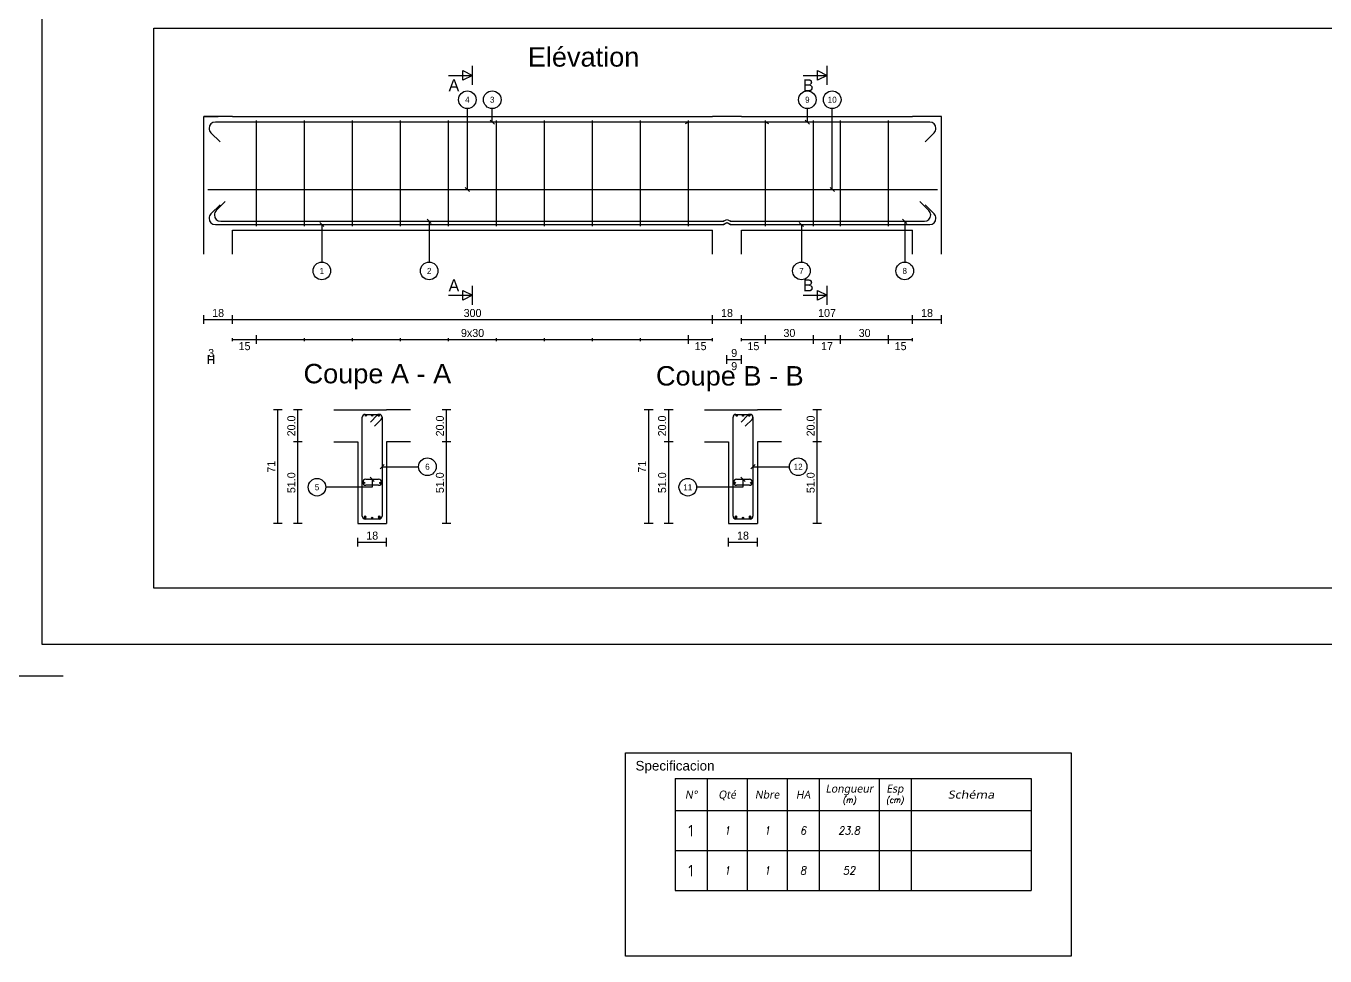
# Model space of a CAD drawing. Header units: metres. Extents: x -5618 to 118954, y -306 to 4637.
# Drawn here: x 93327 to 94139, y 429 to 1010 of the extents above; entities that cross this region are included whole.
import ezdxf
from ezdxf.enums import TextEntityAlignment as Align

# ---------------------------------------------------------------- set-up
doc = ezdxf.new("R2010")
doc.units = ezdxf.units.M
for name, color, linetype in [('1', 7, 'Continuous'), ('104', 7, 'Continuous'), ('173', 7, 'Continuous'), ('5', 7, 'Continuous'), ('6', 7, 'Continuous'), ('7', 7, 'Continuous'), ('GO-FER-HA', 140, 'Continuous'), ('GO-TEXTE', 9, 'Continuous'), ('GO-TEXTE-FER', 3, 'Continuous')]:
    doc.layers.add(name, color=color, linetype=linetype)
doc.styles.add('ARIAL', font='ARIAL.TTF')
doc.styles.add('Tableau', font='romans.shx', dxfattribs={"width": 0.9, "oblique": 10})
doc.styles.add('Tableau2', font='trebuc.TTF', dxfattribs={"width": 0.9, "oblique": 10})

# ---------------------------------------------------------------- blocks, each defined once
blk = doc.blocks.new('Désignation')
at = {"layer": 'GO-TEXTE-FER'}
for p, q in [((0, 0.8), (8.9, 0.8)), ((0, 0.8), (0, 0)), ((0.8, 0.8), (0.8, 0)), ((1.8, 0.8), (1.8, 0)), ((2.8, 0.8), (2.8, 0)), ((3.6, 0.8), (3.6, 0)), ((5.1, 0.8), (5.1, 0)), ((5.9, 0.8), (5.9, 0)), ((8.9, 0.8), (8.9, 0)), ((0, 0), (8.9, 0))]:
    blk.add_line(p, q, dxfattribs=at)
at = {"layer": 'GO-TEXTE-FER', "style": 'Tableau2', "oblique": 10}
for s, p in [('Longueur', (4.356, 0.55)), ('Esp', (5.494, 0.55)), ('N°', (0.4, 0.4)), ('Qté', (1.3, 0.4)), ('Nbre', (2.3, 0.4)), ('HA', (3.2, 0.4))]:
    blk.add_text(s, height=0.2, dxfattribs=at).set_placement(p, align=Align.MIDDLE_CENTER)
at = {"layer": 'GO-TEXTE-FER', "color": 7, "style": 'Tableau', "oblique": 10, "width": 0.9}
for s, p in [('(m)', (4.356, 0.265)), ('(cm)', (5.494, 0.265))]:
    blk.add_text(s, height=0.15, dxfattribs=at).set_placement(p, align=Align.MIDDLE_CENTER)
at = {"layer": 'GO-TEXTE-FER', "style": 'Tableau2', "oblique": 10, "width": 1.2}
blk.add_text('Schéma', height=0.2, dxfattribs=at).set_placement((7.4, 0.4), align=Align.MIDDLE_CENTER)
blk = doc.blocks.new('Spécial')
at = {"layer": 'GO-TEXTE-FER'}
for p, q in [((0, 0), (0, -1)), ((0, 0), (8.9, 0)), ((0.8, 0), (0.8, -1)), ((1.8, 0), (1.8, -1)), ((2.8, 0), (2.8, -1)), ((3.6, 0), (3.6, -1)), ((5.1, 0), (5.1, -1)), ((5.9, 0), (5.9, -1)), ((8.9, 0), (8.9, -1)), ((0, -1), (8.9, -1))]:
    blk.add_line(p, q, dxfattribs=at)
at = {"layer": 'GO-TEXTE-FER', "style": 'Tableau2', "width": 0.9}
blk.add_attdef('NUMERO', text='', height=0.28, dxfattribs=at).set_placement((0.4, -0.5), align=Align.MIDDLE_CENTER)
at = {"layer": 'GO-TEXTE-FER', "style": 'Tableau', "oblique": 10, "width": 0.9}
for tag, p in [('QUANTITE', (1.3, -0.5)), ('NOMBRE', (2.3, -0.5)), ('NUANCE', (3.2, -0.5)), ('LONGUEUR', (4.35, -0.5)), ('ESPACEMENTS', (5.5, -0.5))]:
    blk.add_attdef(tag, text='', height=0.2, dxfattribs=at).set_placement(p, align=Align.MIDDLE_CENTER)

msp = doc.modelspace()

# ---------------------------------------------------------------- linework, layer by layer
for points in [[(93336.93, 1573.71), (93336.93, 623.81), (94696.79, 623.81), (94696.79, 1573.71)], [(93701.54, 555.86), (93980.07, 555.86), (93980.07, 428.93), (93701.54, 428.93)]]:
    msp.add_lwpolyline(points, close=True)
msp.add_lwpolyline([(93350.26, 603.81), (93316.93, 603.81), (93316.93, 637.14)])
at = {"layer": '1', "color": 1}
for points in [[(93440.5, 908.13), (93765, 908.13)], [(93765, 908.13), (93896.5, 908.13)], [(93448.2, 898.55), (93442.54, 892.9)], [(93451.5, 900.6), (93445.84, 894.95)], [(93891.16, 894.95), (93885.5, 900.6)], [(93894.46, 892.9), (93888.8, 898.55)], [(93441.4, 890.14), (93441.4, 890.14)], [(93444.7, 892.19), (93444.7, 892.19)], [(93445.3, 886.24), (93762.81, 886.24)], [(93448.6, 888.29), (93762.81, 888.29)], [(93762.81, 888.29), (93764.8, 889.44)], [(93762.81, 886.24), (93764.8, 887.39)], [(93765.2, 889.44), (93767.19, 888.29)], [(93765.2, 887.39), (93767.19, 886.24)], [(93767.19, 888.29), (93888.4, 888.29)], [(93767.19, 886.24), (93891.7, 886.24)], [(93892.3, 892.19), (93892.3, 892.19)], [(93895.6, 890.14), (93895.6, 890.14)], [(93537.39, 725.1), (93537.39, 725.1)], [(93539.29, 727), (93547.29, 727)], [(93544.29, 723.2), (93539.29, 723.2)], [(93547.29, 723.2), (93542.29, 723.2)], [(93549.19, 725.1), (93549.19, 725.1)], [(93769.09, 725.1), (93769.09, 725.1)], [(93770.99, 727), (93778.99, 727)], [(93775.99, 723.2), (93770.99, 723.2)], [(93778.99, 723.2), (93773.99, 723.2)], [(93780.89, 725.1), (93780.89, 725.1)]]:
    msp.add_lwpolyline(points, dxfattribs=at)
for centre in [(93538.19, 724.7), (93548.39, 724.7), (93769.89, 724.7), (93780.09, 724.7), (93538.89, 703.62), (93538.89, 702.82), (93543.29, 702.82), (93547.69, 703.62), (93547.69, 702.82), (93770.59, 703.62), (93770.59, 702.82), (93774.99, 702.82), (93779.39, 703.62), (93779.39, 702.82)]:
    msp.add_circle(centre, 0.4, dxfattribs=at)
for centre, radius, start, end in [((93448.6, 892.19), 3.9, 135, 180), ((93888.4, 892.19), 3.9, 0, 45), ((93445.3, 890.14), 3.9, 135, 180), ((93445.3, 890.14), 3.9, 180, 270), ((93448.6, 892.19), 3.9, 180, 270), ((93888.4, 892.19), 3.9, 270, 0), ((93891.7, 890.14), 3.9, 270, 0), ((93891.7, 890.14), 3.9, 0, 45), ((93539.29, 725.1), 1.9, 90, 180), ((93539.29, 725.1), 1.9, 180, 270), ((93547.29, 725.1), 1.9, 0, 90), ((93547.29, 725.1), 1.9, 270, 0), ((93770.99, 725.1), 1.9, 90, 180), ((93770.99, 725.1), 1.9, 180, 270), ((93778.99, 725.1), 1.9, 0, 90), ((93778.99, 725.1), 1.9, 270, 0)]:
    msp.add_arc(centre, radius, start, end, dxfattribs=at)
for p in [(93762.81, 888.29), (93762.81, 886.24), (93767.19, 888.29), (93767.19, 886.24)]:
    msp.add_point(p, dxfattribs=at)
at = {"layer": '104', "color": 104}
for points in [[(93606, 979.48), (93600, 976.48), (93600, 982.48), (93606, 979.48)], [(93827.5, 979.48), (93821.5, 976.48), (93821.5, 982.48), (93827.5, 979.48)], [(93606, 841.98), (93600, 838.98), (93600, 844.98), (93606, 841.98)], [(93827.5, 841.98), (93821.5, 838.98), (93821.5, 844.98), (93827.5, 841.98)]]:
    msp.add_lwpolyline(points, close=True, dxfattribs=at)
for points in [[(93606, 973.48), (93606, 985.48)], [(93827.5, 973.48), (93827.5, 985.48)], [(93591, 979.48), (93606, 979.48)], [(93812.5, 979.48), (93827.5, 979.48)], [(93606, 835.98), (93606, 847.98)], [(93827.5, 835.98), (93827.5, 847.98)], [(93591, 841.98), (93606, 841.98)], [(93812.5, 841.98), (93827.5, 841.98)]]:
    msp.add_lwpolyline(points, dxfattribs=at)
at = {"layer": '173', "color": 173}
for points in [[(93789.09, 950.23), (93445.3, 950.23)], [(93471, 885.24), (93471, 951.23)], [(93501, 885.24), (93501, 951.23)], [(93531, 885.24), (93531, 951.23)], [(93561, 885.24), (93561, 951.23)], [(93591, 885.24), (93591, 951.23)], [(93621, 885.24), (93621, 951.23)], [(93651, 885.24), (93651, 951.23)], [(93681, 885.24), (93681, 951.23)], [(93711, 885.24), (93711, 951.23)], [(93740.91, 950.23), (93738.93, 949.08)], [(93891.7, 950.23), (93740.91, 950.23)], [(93741, 885.24), (93741, 951.23)], [(93789, 885.24), (93789, 951.23)], [(93791.07, 949.08), (93789.09, 950.23)], [(93819, 885.24), (93819, 951.23)], [(93836, 885.24), (93836, 951.23)], [(93866, 885.24), (93866, 951.23)], [(93441.4, 946.33), (93441.4, 946.33)], [(93442.54, 943.57), (93448.2, 937.91)], [(93888.8, 937.91), (93894.46, 943.57)], [(93895.6, 946.33), (93895.6, 946.33)], [(93537.09, 703.92), (93537.09, 765.7)], [(93538.89, 767.5), (93547.69, 767.5)], [(93542.17, 762.73), (93546.41, 766.98)], [(93548.96, 764.43), (93544.72, 760.19)], [(93547.69, 767.5), (93547.69, 767.5)], [(93549.49, 765.7), (93549.49, 703.92)], [(93549.49, 765.7), (93549.49, 765.7)], [(93768.79, 703.92), (93768.79, 765.7)], [(93770.59, 767.5), (93779.39, 767.5)], [(93773.87, 762.73), (93778.11, 766.98)], [(93780.66, 764.43), (93776.42, 760.19)], [(93779.39, 767.5), (93779.39, 767.5)], [(93781.19, 765.7), (93781.19, 703.92)], [(93781.19, 765.7), (93781.19, 765.7)], [(93547.69, 702.12), (93538.89, 702.12)], [(93779.39, 702.12), (93770.59, 702.12)]]:
    msp.add_lwpolyline(points, dxfattribs=at)
for centre in [(93539.29, 766.8), (93543.29, 766.8), (93547.29, 766.8), (93770.99, 766.8), (93774.99, 766.8), (93778.99, 766.8)]:
    msp.add_circle(centre, 0.4, dxfattribs=at)
for centre, radius, start, end in [((93445.3, 946.33), 3.9, 90, 180), ((93891.7, 946.33), 3.9, 0, 90), ((93445.3, 946.33), 3.9, 180, 225), ((93891.7, 946.33), 3.9, 315, 0), ((93538.89, 765.7), 1.8, 90, 180), ((93547.69, 765.7), 1.8, 90, 135), ((93547.69, 765.7), 1.8, 0, 90), ((93547.69, 765.7), 1.8, 315, 0), ((93770.59, 765.7), 1.8, 90, 180), ((93779.39, 765.7), 1.8, 90, 135), ((93779.39, 765.7), 1.8, 0, 90), ((93779.39, 765.7), 1.8, 315, 0), ((93538.89, 703.92), 1.8, 180, 270), ((93547.69, 703.92), 1.8, 270, 0), ((93770.59, 703.92), 1.8, 180, 270), ((93779.39, 703.92), 1.8, 270, 0)]:
    msp.add_arc(centre, radius, start, end, dxfattribs=at)
for p in [(93740.91, 950.23), (93789.09, 950.23)]:
    msp.add_point(p, dxfattribs=at)
at = {"layer": '5', "color": 5}
for points in [[(93438, 824.06), (93438, 829.56)], [(93456, 824.06), (93456, 829.56)], [(93756, 824.06), (93756, 829.56)], [(93774, 824.06), (93774, 829.56)], [(93881, 824.06), (93881, 829.56)], [(93899, 824.06), (93899, 829.56)], [(93438, 826.81), (93456, 826.81)], [(93456, 826.81), (93756, 826.81)], [(93756, 826.81), (93774, 826.81)], [(93774, 826.81), (93881, 826.81)], [(93881, 826.81), (93899, 826.81)], [(93456, 813.39), (93456, 815.23)], [(93456, 814.31), (93471, 814.31)], [(93471, 811.56), (93471, 817.06)], [(93471, 813.39), (93471, 815.23)], [(93471, 814.31), (93501, 814.31)], [(93471, 814.31), (93741, 814.31)], [(93501, 813.39), (93501, 815.23)], [(93501, 814.31), (93531, 814.31)], [(93531, 813.39), (93531, 815.23)], [(93531, 814.31), (93561, 814.31)], [(93561, 813.39), (93561, 815.23)], [(93561, 814.31), (93591, 814.31)], [(93591, 813.39), (93591, 815.23)], [(93591, 814.31), (93621, 814.31)], [(93621, 813.39), (93621, 815.23)], [(93621, 814.31), (93651, 814.31)], [(93651, 813.39), (93651, 815.23)], [(93651, 814.31), (93681, 814.31)], [(93681, 813.39), (93681, 815.23)], [(93681, 814.31), (93711, 814.31)], [(93711, 813.39), (93711, 815.23)], [(93711, 814.31), (93741, 814.31)], [(93741, 811.56), (93741, 817.06)], [(93741, 813.39), (93741, 815.23)], [(93741, 814.31), (93756, 814.31)], [(93756, 813.39), (93756, 815.23)], [(93774, 813.39), (93774, 815.23)], [(93774, 814.31), (93789, 814.31)], [(93789, 811.56), (93789, 817.06)], [(93789, 813.39), (93789, 815.23)], [(93789, 814.31), (93819, 814.31)], [(93819, 811.56), (93819, 817.06)], [(93819, 813.39), (93819, 815.23)], [(93819, 814.31), (93836, 814.31)], [(93836, 811.56), (93836, 817.06)], [(93836, 813.39), (93836, 815.23)], [(93836, 814.31), (93866, 814.31)], [(93866, 811.56), (93866, 817.06)], [(93866, 813.39), (93866, 815.23)], [(93866, 814.31), (93881, 814.31)], [(93881, 813.39), (93881, 815.23)], [(93441, 799.06), (93441, 804.56)], [(93444.3, 799.06), (93444.3, 804.56)], [(93765, 799.06), (93765, 804.56)], [(93774, 799.06), (93774, 804.56)], [(93441, 801.81), (93444.3, 801.81)], [(93765, 801.81), (93774, 801.81)], [(93487.12, 770.3), (93481.62, 770.3)], [(93484.37, 699.3), (93484.37, 770.3)], [(93499.62, 770.3), (93494.12, 770.3)], [(93496.87, 750.3), (93496.87, 770.3)], [(93592.45, 770.3), (93586.95, 770.3)], [(93589.7, 750.3), (93589.7, 770.3)], [(93718.82, 770.3), (93713.32, 770.3)], [(93716.07, 699.3), (93716.07, 770.3)], [(93731.32, 770.3), (93725.82, 770.3)], [(93728.57, 750.3), (93728.57, 770.3)], [(93824.15, 770.3), (93818.65, 770.3)], [(93821.4, 750.3), (93821.4, 770.3)], [(93499.62, 750.3), (93494.12, 750.3)], [(93496.87, 699.3), (93496.87, 750.3)], [(93592.45, 750.3), (93586.95, 750.3)], [(93589.7, 699.3), (93589.7, 750.3)], [(93731.32, 750.3), (93725.82, 750.3)], [(93728.57, 699.3), (93728.57, 750.3)], [(93824.15, 750.3), (93818.65, 750.3)], [(93821.4, 699.3), (93821.4, 750.3)], [(93487.12, 699.3), (93481.62, 699.3)], [(93499.62, 699.3), (93494.12, 699.3)], [(93592.45, 699.3), (93586.95, 699.3)], [(93718.82, 699.3), (93713.32, 699.3)], [(93731.32, 699.3), (93725.82, 699.3)], [(93824.15, 699.3), (93818.65, 699.3)], [(93534.29, 684.89), (93534.29, 690.39)], [(93552.29, 684.89), (93552.29, 690.39)], [(93765.99, 684.89), (93765.99, 690.39)], [(93783.99, 684.89), (93783.99, 690.39)], [(93534.29, 687.64), (93552.29, 687.64)], [(93765.99, 687.64), (93783.99, 687.64)]]:
    msp.add_lwpolyline(points, dxfattribs=at)
at = {"layer": '6', "color": 6}
for points in [[(93602.75, 908.13), (93602.75, 958.73)], [(93618.29, 950.23), (93618.29, 958.73)], [(93815.21, 950.23), (93815.21, 958.73)], [(93830.75, 908.13), (93830.75, 958.73)], [(93616.96, 951.55), (93619.61, 948.9)], [(93813.89, 951.55), (93816.54, 948.9)], [(93601.42, 909.45), (93604.08, 906.8)], [(93829.42, 909.45), (93832.08, 906.8)], [(93513.13, 884.91), (93510.48, 887.57)], [(93511.81, 886.24), (93511.81, 862.73)], [(93580.23, 886.96), (93577.57, 889.62)], [(93578.9, 888.29), (93578.9, 862.73)], [(93812.85, 884.91), (93810.19, 887.57)], [(93811.52, 886.24), (93811.52, 862.73)], [(93877.39, 886.96), (93874.73, 889.62)], [(93876.06, 888.29), (93876.06, 862.73)], [(93550.81, 736.14), (93548.16, 733.49)], [(93549.49, 734.81), (93572.29, 734.81)], [(93782.51, 736.14), (93779.86, 733.49)], [(93781.19, 734.81), (93803.99, 734.81)], [(93544.61, 725.68), (93541.96, 728.33)], [(93543.29, 727), (93543.29, 722)], [(93776.31, 725.68), (93773.66, 728.33)], [(93774.99, 727), (93774.99, 722)], [(93543.29, 722), (93514.29, 722)], [(93774.99, 722), (93745.99, 722)]]:
    msp.add_lwpolyline(points, dxfattribs=at)
for centre in [(93602.75, 964.23), (93618.29, 964.23), (93815.21, 964.23), (93830.75, 964.23), (93511.81, 857.23), (93578.9, 857.23), (93811.52, 857.23), (93876.06, 857.23), (93577.79, 734.81), (93809.49, 734.81), (93508.79, 722), (93740.49, 722)]:
    msp.add_circle(centre, 5.5, dxfattribs=at)
at = {"layer": '7', "color": 7}
for points in [[(93456, 953.73), (93438, 953.73)], [(93438, 867.73), (93438, 953.73)], [(93438, 953.73), (93447, 953.73)], [(93456, 953.73), (93756, 953.73)], [(93774, 953.73), (93756, 953.73)], [(93774, 953.73), (93881, 953.73)], [(93899, 953.73), (93881, 953.73)], [(93899, 953.73), (93890, 953.73)], [(93899, 867.73), (93899, 953.73)], [(93438, 867.73), (93438, 882.73)], [(93456, 882.73), (93756, 882.73)], [(93456, 867.73), (93456, 882.73)], [(93756, 867.73), (93756, 882.73)], [(93774, 882.73), (93881, 882.73)], [(93774, 867.73), (93774, 882.73)], [(93881, 867.73), (93881, 882.73)], [(93899, 867.73), (93899, 882.73)], [(93519.29, 770.3), (93534.29, 770.3)], [(93534.29, 770.3), (93552.29, 770.3)], [(93567.29, 770.3), (93552.29, 770.3)], [(93750.99, 770.3), (93765.99, 770.3)], [(93765.99, 770.3), (93783.99, 770.3)], [(93798.99, 770.3), (93783.99, 770.3)], [(93519.29, 750.3), (93534.29, 750.3)], [(93534.29, 750.3), (93534.29, 699.3)], [(93567.29, 750.3), (93552.29, 750.3)], [(93552.29, 750.3), (93552.29, 699.3)], [(93750.99, 750.3), (93765.99, 750.3)], [(93765.99, 750.3), (93765.99, 699.3)], [(93798.99, 750.3), (93783.99, 750.3)], [(93783.99, 750.3), (93783.99, 699.3)], [(93534.29, 699.3), (93552.29, 699.3)], [(93765.99, 699.3), (93783.99, 699.3)]]:
    msp.add_lwpolyline(points, dxfattribs=at)
at = {"layer": 'GO-TEXTE-FER'}
msp.add_lwpolyline([(93406.85, 1008.9), (94279.34, 1008.9), (94279.34, 658.95), (93406.85, 658.95)], close=True, dxfattribs=at)

# ---------------------------------------------------------------- block references
at = {"layer": 'GO-FER-HA', "xscale": 25, "yscale": 25, "zscale": 25}
msp.add_blockref('Désignation', (93732.58, 519.85), dxfattribs=at)
at = {"layer": 'GO-FER-HA', "xscale": 24.99585865624249, "yscale": 24.99585865560221, "zscale": 24.9958586556}
for p, values in [((93732.58, 519.85), {'NUMERO': '1', 'QUANTITE': '1', 'NOMBRE': '1', 'NUANCE': '6', 'LONGUEUR': '23.8'}), ((93732.58, 494.85), {'NUMERO': '1', 'QUANTITE': '1', 'NOMBRE': '1', 'NUANCE': '8', 'LONGUEUR': '52'})]:
    msp.add_blockref('Spécial', p, dxfattribs=at).add_auto_attribs(values)

# ---------------------------------------------------------------- texts
at = {"style": 'ARIAL'}
for s, height, p in [('Elévation', 12.129, (93675.38, 991)), ('Coupe A - A', 12.1293, (93546.52, 793.02)), ('Coupe B - B', 12.1293, (93766.76, 791.64))]:
    msp.add_text(s, height=height, dxfattribs=at).set_placement(p, align=Align.MIDDLE_CENTER)
at = {"layer": '104', "color": 104}
for s, p in [('A', (93591, 977.03)), ('B', (93812.5, 977.03))]:
    msp.add_text(s, height=7.5, dxfattribs=at).set_placement(p, align=Align.TOP_LEFT)
for s, p in [('A', (93591, 844.42)), ('B', (93812.5, 844.42))]:
    msp.add_text(s, height=7.5, dxfattribs=at).set_placement(p)
at = {"layer": '5', "color": 5}
for s, p in [('18', (93447, 828.43)), ('300', (93606, 828.43)), ('18', (93765, 828.43)), ('107', (93827.5, 828.43)), ('18', (93890, 828.43)), ('9x30', (93606, 815.93)), ('30', (93804, 815.93)), ('30', (93851, 815.93)), ('3', (93442.65, 803.43)), ('9', (93769.5, 803.43)), ('18', (93543.29, 689.26)), ('18', (93774.99, 689.26))]:
    msp.add_text(s, height=5, dxfattribs=at).set_placement(p, align=Align.CENTER)
for s, p in [('15', (93463.5, 812.69)), ('15', (93748.5, 812.69)), ('15', (93781.5, 812.69)), ('17', (93827.5, 812.69)), ('15', (93873.5, 812.69)), ('9', (93769.5, 800.19))]:
    msp.add_text(s, height=5, dxfattribs=at).set_placement(p, align=Align.TOP_CENTER)
for s, p in [('20.0', (93495.25, 760.3)), ('20.0', (93588.08, 760.3)), ('20.0', (93726.95, 760.3)), ('20.0', (93819.78, 760.3)), ('71', (93482.75, 734.8)), ('51.0', (93495.25, 724.8)), ('51.0', (93588.08, 724.8)), ('71', (93714.45, 734.8)), ('51.0', (93726.95, 724.8)), ('51.0', (93819.78, 724.8))]:
    msp.add_text(s, height=5, rotation=90, dxfattribs=at).set_placement(p, align=Align.CENTER)
at = {"layer": '6', "color": 6}
for s, p in [('4', (93602.75, 964.23)), ('3', (93618.29, 964.23)), ('9', (93815.21, 964.23)), ('10', (93830.75, 964.23)), ('1', (93511.81, 857.23)), ('2', (93578.9, 857.23)), ('7', (93811.52, 857.23)), ('8', (93876.06, 857.23)), ('6', (93577.79, 734.81)), ('12', (93809.49, 734.81)), ('5', (93508.79, 722)), ('11', (93740.49, 722))]:
    msp.add_text(s, height=3.75, dxfattribs=at).set_placement(p, align=Align.MIDDLE_CENTER)
at = {"layer": 'GO-TEXTE', "lineweight": -3, "style": 'ARIAL'}
msp.add_text('Specificacion', height=6, dxfattribs=at).set_placement((93707.83, 544.9))

doc.saveas('drawing.dxf')
